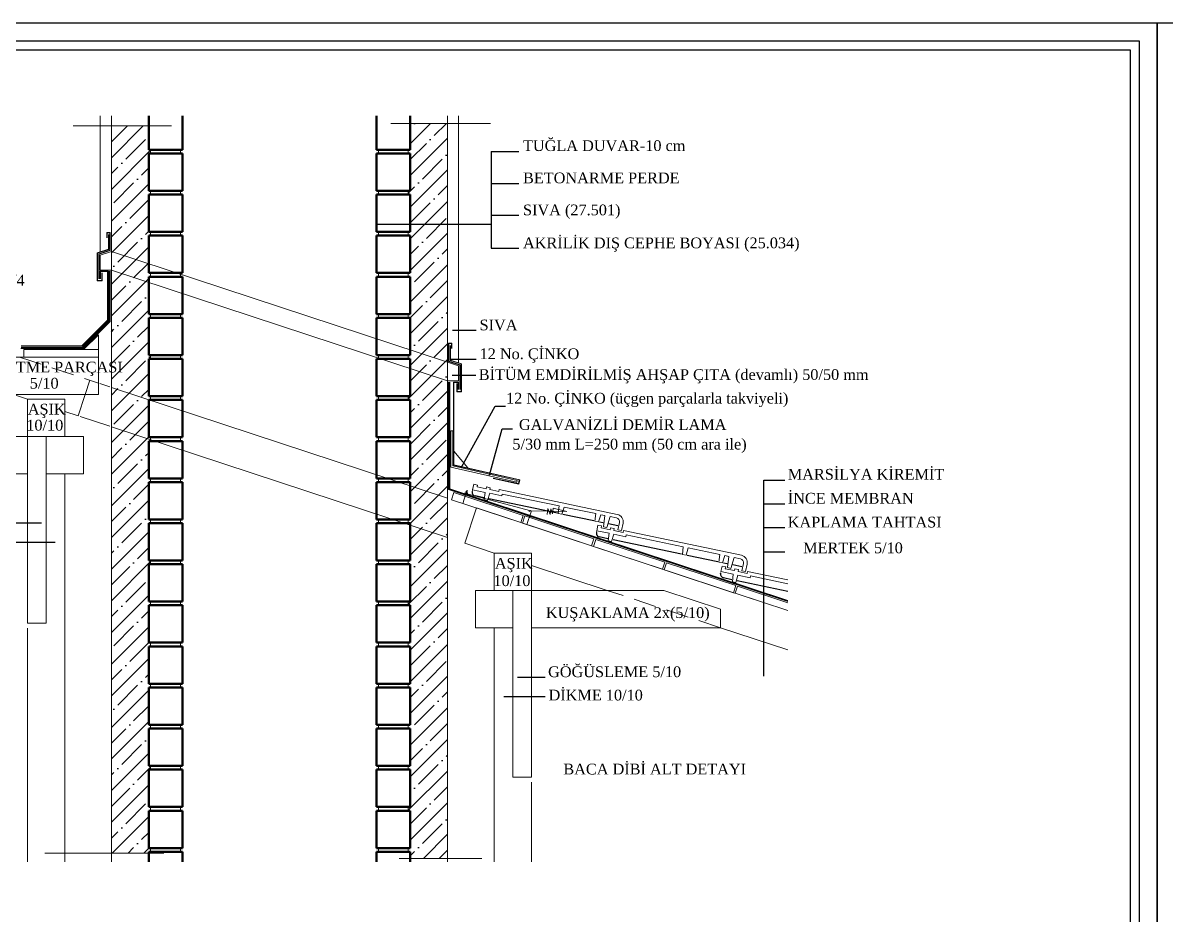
# Model space of a CAD drawing. Extents: x 386248 to 427517, y 4539405 to 4542296.
# Drawn here: x 416597 to 417235, y 4541797 to 4542296 of the extents above; entities that cross this region are included whole.
import ezdxf

# ---------------------------------------------------------------- set-up
doc = ezdxf.new("R2010")
doc.units = 0
doc.linetypes.add('HIDDEN', pattern=[9.525, 6.35, -3.175])
for name, color, linetype, lineweight in [('cati', 232, 'Continuous', 20), ('duvaar', 133, 'Continuous', 50), ('KUPESTE', 30, 'Continuous', 18), ('YAZI', 7, 'Continuous', 25), ('YAZILAR', 1, 'Continuous', 30)]:
    doc.layers.add(name, color=color, linetype=linetype, lineweight=lineweight)
doc.layers.add('Tarama', color=7, linetype='Continuous')
doc.styles.add('BASLIK', font='')
doc.styles.get('BASLIK').set_extended_font_data('Times New Roman Tur')

msp = doc.modelspace()

# ---------------------------------------------------------------- hatches: boundary and pattern name
at = {"layer": 'Tarama'}
h = msp.add_hatch(dxfattribs=at)
h.set_pattern_fill('ANSI35', color=256, scale=50, style=0)
h.set_pattern_definition([(45, (376386.671, 4527010.09), (-8.8388348, 8.8388348), []), (45, (376395.51, 4527010.09), (-8.8388348, 8.8388348), [15.625, -3.125, 0, -3.125])])
h.paths.add_polyline_path([(416667.051, 4542130.943), (416668.094, 4542130.943), (416668.094, 4542133.029), (416667.051, 4542133.029), (416667.051, 4542150.71), (416646.192, 4542157.593), (416646.192, 4542092.052), (416667.401, 4542085.053), (416668.094, 4542085.053), (416668.094, 4542087.139), (416667.051, 4542087.139), (416667.051, 4542107.998), (416668.094, 4542107.998), (416668.094, 4542110.084), (416667.051, 4542110.084)])
h.paths.add_polyline_path([(416667.051, 4542222.722), (416668.094, 4542222.722), (416668.094, 4542224.808), (416667.051, 4542224.808), (416667.051, 4542238.193), (416646.192, 4542238.193), (416646.192, 4542168.023), (416667.051, 4542161.139), (416667.051, 4542176.832), (416668.094, 4542176.832), (416668.094, 4542178.918), (416667.051, 4542178.918), (416667.051, 4542199.777), (416668.094, 4542199.777), (416668.094, 4542201.863), (416667.051, 4542201.863)])
h.paths.add_polyline_path([(416667.051, 4542062.109), (416668.094, 4542062.109), (416668.094, 4542062.859), (416646.192, 4542070.087), (416646.192, 4541831.939), (416667.051, 4541831.939), (416667.051, 4541832.661), (416668.094, 4541832.661), (416668.094, 4541834.747), (416667.051, 4541834.747), (416667.051, 4541855.606), (416668.094, 4541855.606), (416668.094, 4541857.692), (416667.051, 4541857.692), (416667.051, 4541878.55), (416668.094, 4541878.55), (416668.094, 4541880.636), (416667.051, 4541880.636), (416667.051, 4541901.495), (416668.094, 4541901.495), (416668.094, 4541903.581), (416667.051, 4541903.581), (416667.051, 4541924.44), (416668.094, 4541924.44), (416668.094, 4541926.526), (416667.051, 4541926.526), (416667.051, 4541947.385), (416668.094, 4541947.385), (416668.094, 4541949.471), (416667.051, 4541949.471), (416667.051, 4541970.329), (416668.094, 4541970.329), (416668.094, 4541970.33), (416668.094, 4541972.415), (416667.051, 4541972.415), (416667.051, 4541993.274), (416668.094, 4541993.274), (416668.094, 4541995.36), (416667.051, 4541995.36), (416667.051, 4542016.219), (416668.094, 4542016.219), (416668.094, 4542018.305), (416667.051, 4542018.305), (416667.051, 4542039.164), (416668.094, 4542039.164), (416668.094, 4542041.25), (416667.051, 4542041.25)])
h.paths.add_polyline_path([(416667.051, 4542085.169), (416646.192, 4542092.052), (416646.192, 4542070.087), (416668.094, 4542062.859), (416668.094, 4542064.194), (416667.051, 4542064.194)])
h.paths.add_polyline_path([(416833.922, 4542008.136), (416813.063, 4542015.02), (416813.063, 4541995.36), (416812.02, 4541995.36), (416812.02, 4541993.274), (416813.063, 4541993.274), (416813.063, 4541972.415), (416812.143, 4541972.415), (416812.02, 4541972.292), (416812.02, 4541970.329), (416813.063, 4541970.329), (416813.063, 4541949.471), (416812.02, 4541949.471), (416812.02, 4541947.385), (416813.063, 4541947.385), (416813.063, 4541926.526), (416812.02, 4541926.526), (416812.02, 4541924.44), (416813.063, 4541924.44), (416813.063, 4541903.581), (416812.02, 4541903.581), (416812.02, 4541901.495), (416813.063, 4541901.495), (416813.063, 4541880.636), (416812.02, 4541880.636), (416812.02, 4541878.55), (416813.063, 4541878.55), (416813.063, 4541857.692), (416812.02, 4541857.692), (416812.02, 4541855.606), (416813.063, 4541855.606), (416813.063, 4541834.747), (416812.02, 4541834.747), (416812.02, 4541832.661), (416813.063, 4541832.661), (416813.063, 4541828.952), (416833.922, 4541828.952)])
h.paths.add_polyline_path([(416833.922, 4542030.102), (416813.063, 4542036.985), (416813.063, 4542018.305), (416812.02, 4542018.305), (416812.02, 4542016.219), (416813.063, 4542016.219), (416813.063, 4542015.02), (416833.922, 4542008.136)])
h.paths.add_polyline_path([(416833.922, 4542095.642), (416813.063, 4542102.526), (416813.063, 4542087.139), (416812.02, 4542087.139), (416812.02, 4542085.053), (416813.063, 4542085.053), (416813.063, 4542064.194), (416812.02, 4542064.194), (416812.02, 4542062.109), (416813.063, 4542062.109), (416813.063, 4542041.25), (416812.02, 4542041.25), (416812.02, 4542039.164), (416813.063, 4542039.164), (416813.063, 4542036.985), (416833.922, 4542030.102)])
h.paths.add_polyline_path([(416813.063, 4542112.955), (416813.063, 4542110.084), (416812.02, 4542110.084), (416812.02, 4542107.998), (416813.063, 4542107.998), (416813.063, 4542102.526), (416833.922, 4542095.642), (416833.922, 4542106.072)])
h.paths.add_polyline_path([(416833.922, 4542183.176), (416813.063, 4542183.176), (416813.063, 4542178.918), (416812.154, 4542178.918), (416812.02, 4542178.785), (416812.02, 4542176.832), (416813.063, 4542176.832), (416813.063, 4542155.974), (416812.02, 4542155.974), (416812.02, 4542153.888), (416813.063, 4542153.888), (416813.063, 4542133.029), (416812.02, 4542133.029), (416812.02, 4542130.943), (416813.063, 4542130.943), (416813.063, 4542112.955), (416833.922, 4542106.072)])
h.paths.add_polyline_path([(416833.922, 4542239.55), (416813.063, 4542239.55), (416813.063, 4542224.808), (416812.02, 4542224.808), (416812.02, 4542222.722), (416813.063, 4542222.722), (416813.063, 4542201.863), (416812.02, 4542201.863), (416812.02, 4542199.777), (416813.063, 4542199.777), (416813.063, 4542183.176), (416833.922, 4542183.176)])
h.paths.add_polyline_path([(416667.051, 4542161.139), (416646.192, 4542168.023), (416646.192, 4542157.593), (416667.051, 4542150.71), (416667.051, 4542153.888), (416668.094, 4542153.888), (416668.094, 4542155.974), (416667.051, 4542155.974)])

# ---------------------------------------------------------------- linework, layer by layer
at = {"layer": 'cati'}
for p, q in [((416639.934, 4542167.774), (416639.934, 4542243.711)), ((416840.18, 4542105.823), (416840.18, 4542243.711)), ((416668.094, 4542222.722), (416668.094, 4542224.808)), ((416684.781, 4542222.722), (416684.781, 4542224.808)), ((416795.333, 4542222.722), (416795.333, 4542224.808)), ((416812.02, 4542222.722), (416812.02, 4542224.808)), ((416668.094, 4542199.777), (416668.094, 4542201.863)), ((416684.781, 4542199.777), (416684.781, 4542201.863)), ((416795.333, 4542199.777), (416795.333, 4542201.863)), ((416812.02, 4542199.777), (416812.02, 4542201.863)), ((416643.689, 4542175.655), (416643.689, 4542178.661)), ((416645.566, 4542178.661), (416643.689, 4542178.661)), ((416643.898, 4542175.655), (416643.898, 4542178.452)), ((416645.358, 4542178.452), (416643.898, 4542178.452)), ((416644.523, 4542169.241), (416644.523, 4542177.409)), ((416644.732, 4542169.089), (416644.732, 4542177.409)), ((416645.358, 4542168.632), (416645.358, 4542178.452)), ((416645.566, 4542168.48), (416645.566, 4542178.661)), ((416668.094, 4542176.832), (416668.094, 4542178.918)), ((416684.781, 4542176.832), (416684.781, 4542178.918)), ((416795.333, 4542176.832), (416795.333, 4542178.918)), ((416812.02, 4542176.832), (416812.02, 4542178.918)), ((416644.523, 4542169.241), (416638.266, 4542167.24)), ((416644.732, 4542169.089), (416638.474, 4542167.088)), ((416645.358, 4542168.632), (416639.1, 4542166.631)), ((416645.566, 4542168.48), (416639.309, 4542166.479)), ((416638.266, 4542167.24), (416638.266, 4542151.544)), ((416638.474, 4542167.088), (416638.474, 4542151.753)), ((416639.1, 4542166.631), (416639.1, 4542152.796)), ((416639.309, 4542166.479), (416639.309, 4542152.796)), ((416644.315, 4542156.967), (416639.934, 4542156.967)), ((416639.934, 4542156.967), (416639.934, 4542152.796)), ((416644.106, 4542156.759), (416640.143, 4542156.759)), ((416640.143, 4542156.759), (416640.143, 4542152.796)), ((416640.769, 4542156.133), (416640.769, 4542151.753)), ((416640.977, 4542156.133), (416640.977, 4542151.544)), ((416644.106, 4542129.573), (416644.106, 4542156.759)), ((416644.315, 4542129.486), (416644.315, 4542156.967)), ((416668.094, 4542153.888), (416668.094, 4542155.974)), ((416684.781, 4542153.888), (416684.781, 4542155.974)), ((416795.333, 4542153.888), (416795.333, 4542155.974)), ((416812.02, 4542153.888), (416812.02, 4542155.974)), ((416640.977, 4542151.544), (416638.266, 4542151.544)), ((416640.769, 4542151.753), (416638.474, 4542151.753)), ((416644.106, 4542129.573), (416629.767, 4542115.234)), ((416644.315, 4542129.486), (416629.854, 4542115.026)), ((416668.094, 4542130.943), (416668.094, 4542133.029)), ((416684.781, 4542130.943), (416684.781, 4542133.029)), ((416795.333, 4542130.943), (416795.333, 4542133.029)), ((416812.02, 4542130.943), (416812.02, 4542133.029)), ((416834.548, 4542116.71), (416836.425, 4542116.71)), ((416834.548, 4542106.529), (416834.548, 4542116.71)), ((416834.756, 4542116.501), (416836.217, 4542116.501)), ((416834.756, 4542106.681), (416834.756, 4542116.501)), ((416836.217, 4542113.704), (416836.217, 4542116.501)), ((416836.425, 4542113.704), (416836.425, 4542116.71)), ((416629.767, 4542115.234), (416595.779, 4542115.234)), ((416629.854, 4542115.026), (416595.779, 4542115.026)), ((416668.094, 4542107.998), (416668.094, 4542110.084)), ((416684.781, 4542107.998), (416684.781, 4542110.084)), ((416795.333, 4542107.998), (416795.333, 4542110.084)), ((416812.02, 4542107.998), (416812.02, 4542110.084)), ((416835.382, 4542107.138), (416835.382, 4542115.458)), ((416835.591, 4542107.29), (416835.591, 4542115.458)), ((416834.548, 4542106.529), (416840.805, 4542104.528)), ((416834.756, 4542106.681), (416841.014, 4542104.68)), ((416835.382, 4542107.138), (416841.64, 4542105.137)), ((416835.591, 4542107.29), (416841.848, 4542105.289)), ((416840.805, 4542104.528), (416840.805, 4542090.845)), ((416841.014, 4542104.68), (416841.014, 4542090.845)), ((416841.64, 4542105.137), (416841.64, 4542089.802)), ((416841.848, 4542105.289), (416841.848, 4542089.593)), ((416837.364, 4542095.017), (416840.18, 4542095.017)), ((416837.364, 4542048.699), (416837.364, 4542095.017)), ((416837.572, 4542094.808), (416839.971, 4542094.808)), ((416837.572, 4542048.868), (416837.572, 4542094.808)), ((416839.137, 4542094.182), (416839.137, 4542089.593)), ((416839.345, 4542094.182), (416839.345, 4542089.802)), ((416839.971, 4542094.808), (416839.971, 4542090.845)), ((416840.18, 4542095.017), (416840.18, 4542090.845)), ((416668.094, 4542085.053), (416668.094, 4542087.139)), ((416684.781, 4542085.053), (416684.781, 4542087.139)), ((416795.333, 4542085.053), (416795.333, 4542087.139)), ((416812.02, 4542085.053), (416812.02, 4542087.139)), ((416839.137, 4542089.593), (416841.848, 4542089.593)), ((416839.345, 4542089.802), (416841.64, 4542089.802)), ((416835.799, 4542067.738), (416835.799, 4542047.429)), ((416836.842, 4542067.738), (416835.799, 4542067.738)), ((416836.842, 4542067.738), (416836.842, 4542048.276)), ((416668.094, 4542062.109), (416668.094, 4542064.194)), ((416684.781, 4542062.109), (416684.781, 4542064.194)), ((416795.333, 4542062.109), (416795.333, 4542064.194)), ((416812.02, 4542062.109), (416812.02, 4542064.194)), ((416837.572, 4542056.427), (416845.325, 4542047.103)), ((416872.68, 4542039.035), (416835.799, 4542047.429)), ((416872.894, 4542040.055), (416836.842, 4542048.276)), ((416874.022, 4542040.352), (416837.364, 4542048.699)), ((416874.269, 4542040.513), (416837.572, 4542048.868)), ((416668.094, 4542039.164), (416668.094, 4542041.25)), ((416684.781, 4542039.164), (416684.781, 4542041.25)), ((416795.333, 4542039.164), (416795.333, 4542041.25)), ((416812.02, 4542039.164), (416812.02, 4542041.25)), ((416859.376, 4542041.079), (416873.755, 4542038.063)), ((416859.418, 4542041.283), (416873.594, 4542038.31)), ((416872.68, 4542039.035), (416872.894, 4542040.055)), ((416873.594, 4542038.31), (416874.022, 4542040.352)), ((416873.755, 4542038.063), (416874.269, 4542040.513)), ((416842.477, 4542027.278), (416844.831, 4542034.409)), ((416844.016, 4542033.79), (416845.324, 4542033.07)), ((416845.128, 4542033.79), (416844.016, 4542033.79)), ((416844.479, 4542034.525), (416845.344, 4542034.24)), ((416847.794, 4542033.872), (416847.927, 4542034.503)), ((416848.008, 4542034.893), (416848.651, 4542037.955)), ((416854.94, 4542033.439), (416848.008, 4542034.893)), ((416850.692, 4542037.527), (416848.651, 4542037.955)), ((416850.478, 4542036.506), (416850.692, 4542037.527)), ((416855.551, 4542035.442), (416850.478, 4542036.506)), ((416854.45, 4542029.279), (416854.94, 4542033.439)), ((416855.765, 4542036.463), (416855.551, 4542035.442)), ((416857.807, 4542036.035), (416855.765, 4542036.463)), ((416857.807, 4542036.035), (416857.593, 4542035.014)), ((416862.666, 4542033.95), (416857.593, 4542035.014)), ((416862.666, 4542033.95), (416862.88, 4542034.971)), ((416928.783, 4542021.15), (416862.88, 4542034.971)), ((416845.324, 4542033.07), (416843.428, 4542033.005)), ((416843.428, 4542033.005), (416880.42, 4542023.194)), ((416856.308, 4542028.89), (416854.45, 4542029.279)), ((416857.531, 4542032.896), (416856.308, 4542028.89)), ((416864.28, 4542031.481), (416857.531, 4542032.896)), ((416864.28, 4542031.481), (416864.494, 4542032.501)), ((416896.346, 4542025.821), (416864.494, 4542032.501)), ((416878.344, 4542015.442), (416880.697, 4542022.573)), ((416879.447, 4542022.986), (416880.016, 4542022.798)), ((416880.42, 4542023.194), (416900.573, 4542022.776)), ((416890.059, 4542024.442), (416889.546, 4542021.109)), ((416891.213, 4542021.109), (416890.059, 4542024.442)), ((416891.598, 4542024.314), (416891.213, 4542021.109)), ((416892.623, 4542021.366), (416891.598, 4542024.314)), ((416893.008, 4542024.571), (416892.623, 4542021.366)), ((416900.573, 4542022.776), (416893.008, 4542024.571)), ((416895.856, 4542021.662), (416896.346, 4542025.821)), ((416897.897, 4542021.233), (416895.856, 4542021.662)), ((416899.12, 4542025.24), (416897.897, 4542021.233)), ((416916.761, 4542021.54), (416899.12, 4542025.24)), ((416916.271, 4542017.38), (416916.761, 4542021.54)), ((416919.535, 4542020.958), (416918.312, 4542016.952)), ((416921.773, 4542020.489), (416919.535, 4542020.958)), ((416668.094, 4542016.219), (416668.094, 4542018.305)), ((416684.781, 4542016.219), (416684.781, 4542018.305)), ((416795.333, 4542016.219), (416795.333, 4542018.305)), ((416812.02, 4542016.219), (416812.02, 4542018.305)), ((416918.312, 4542016.952), (416916.271, 4542017.38)), ((416917.337, 4542012.014), (416917.979, 4542015.077)), ((416920.021, 4542014.648), (416917.979, 4542015.077)), ((416919.807, 4542013.628), (416920.021, 4542014.648)), ((416921.038, 4542014.249), (416921.773, 4542020.489)), ((416922.896, 4542013.86), (416921.038, 4542014.249)), ((416924.73, 4542019.869), (416922.896, 4542013.86)), ((416928.355, 4542019.109), (416924.73, 4542019.869)), ((416929.112, 4542012.556), (416929.969, 4542016.639)), ((416931.154, 4542012.128), (416932.01, 4542016.211)), ((416917.123, 4542010.994), (416917.255, 4542011.625)), ((416924.269, 4542010.561), (416917.337, 4542012.014)), ((416924.88, 4542012.564), (416919.807, 4542013.628)), ((416923.779, 4542006.401), (416924.269, 4542010.561)), ((416925.094, 4542013.585), (416924.88, 4542012.564)), ((416927.136, 4542013.156), (416925.094, 4542013.585)), ((416926.86, 4542010.017), (416925.637, 4542006.011)), ((416933.608, 4542008.602), (416926.86, 4542010.017)), ((416927.136, 4542013.156), (416926.922, 4542012.136)), ((416931.995, 4542011.072), (416926.922, 4542012.136)), ((416931.154, 4542012.128), (416929.112, 4542012.556)), ((416931.995, 4542011.072), (416932.209, 4542012.092)), ((416998.112, 4541998.272), (416932.209, 4542012.092)), ((416933.608, 4542008.602), (416933.822, 4542009.623)), ((416965.675, 4542002.943), (416933.822, 4542009.623)), ((416925.637, 4542006.011), (416923.779, 4542006.401)), ((416965.185, 4541998.783), (416965.675, 4542002.943)), ((416968.449, 4542002.361), (416967.226, 4541998.355)), ((416986.089, 4541998.662), (416968.449, 4542002.361)), ((416668.094, 4541993.274), (416668.094, 4541995.36)), ((416684.781, 4541993.274), (416684.781, 4541995.36)), ((416795.333, 4541993.274), (416795.333, 4541995.36)), ((416812.02, 4541993.274), (416812.02, 4541995.36)), ((416967.226, 4541998.355), (416965.185, 4541998.783)), ((416985.599, 4541994.502), (416986.089, 4541998.662)), ((416988.863, 4541998.08), (416987.641, 4541994.074)), ((416991.102, 4541997.611), (416988.863, 4541998.08)), ((416990.367, 4541991.371), (416991.102, 4541997.611)), ((416994.059, 4541996.99), (416992.225, 4541990.981)), ((416997.684, 4541996.23), (416994.059, 4541996.99)), ((416987.641, 4541994.074), (416985.599, 4541994.502)), ((416986.666, 4541989.136), (416987.308, 4541992.198)), ((416993.597, 4541987.682), (416986.666, 4541989.136)), ((416989.349, 4541991.77), (416987.308, 4541992.198)), ((416989.135, 4541990.749), (416989.349, 4541991.77)), ((416994.209, 4541989.685), (416989.135, 4541990.749)), ((416992.225, 4541990.981), (416990.367, 4541991.371)), ((416994.423, 4541990.706), (416994.209, 4541989.685)), ((416996.464, 4541990.278), (416994.423, 4541990.706)), ((416996.464, 4541990.278), (416996.25, 4541989.257)), ((417001.324, 4541988.193), (416996.25, 4541989.257)), ((416998.441, 4541989.678), (416999.297, 4541993.761)), ((417000.482, 4541989.249), (416998.441, 4541989.678)), ((417000.482, 4541989.249), (417001.339, 4541993.332)), ((417001.324, 4541988.193), (417001.538, 4541989.214)), ((417023.994, 4541984.505), (417001.538, 4541989.214)), ((416993.107, 4541983.522), (416993.597, 4541987.682)), ((416994.966, 4541983.133), (416993.107, 4541983.522)), ((416996.188, 4541987.139), (416994.966, 4541983.133)), ((417002.937, 4541985.724), (416996.188, 4541987.139)), ((417002.937, 4541985.724), (417003.151, 4541986.744)), ((417023.994, 4541982.373), (417003.151, 4541986.744)), ((416668.094, 4541970.329), (416668.094, 4541972.415)), ((416684.781, 4541970.329), (416684.781, 4541972.415)), ((416795.333, 4541970.329), (416795.333, 4541972.415)), ((416812.02, 4541970.329), (416812.02, 4541972.415)), ((416668.094, 4541947.385), (416668.094, 4541949.471)), ((416684.781, 4541947.385), (416684.781, 4541949.471)), ((416795.333, 4541947.385), (416795.333, 4541949.471)), ((416812.02, 4541947.385), (416812.02, 4541949.471)), ((416668.094, 4541924.44), (416668.094, 4541926.526)), ((416684.781, 4541924.44), (416684.781, 4541926.526)), ((416795.333, 4541924.44), (416795.333, 4541926.526)), ((416812.02, 4541924.44), (416812.02, 4541926.526)), ((416668.094, 4541901.495), (416668.094, 4541903.581)), ((416684.781, 4541901.495), (416684.781, 4541903.581)), ((416795.333, 4541901.495), (416795.333, 4541903.581)), ((416812.02, 4541901.495), (416812.02, 4541903.581)), ((416668.094, 4541878.55), (416668.094, 4541880.636)), ((416684.781, 4541878.55), (416684.781, 4541880.636)), ((416795.333, 4541878.55), (416795.333, 4541880.636)), ((416812.02, 4541878.55), (416812.02, 4541880.636)), ((416668.094, 4541855.606), (416668.094, 4541857.692)), ((416684.781, 4541855.606), (416684.781, 4541857.692)), ((416795.333, 4541855.606), (416795.333, 4541857.692)), ((416812.02, 4541855.606), (416812.02, 4541857.692)), ((416668.094, 4541832.661), (416668.094, 4541834.747)), ((416684.781, 4541832.661), (416684.781, 4541834.747)), ((416795.333, 4541832.661), (416795.333, 4541834.747)), ((416812.02, 4541832.661), (416812.02, 4541834.747))]:
    msp.add_line(p, q, dxfattribs=at)
for centre, radius, start, end in [((416880.213, 4542022.729), 0.509, 342.130303, 161.343899), ((416927.927, 4542017.067), 4.172, 348.155878, 78.155817), ((416927.927, 4542017.067), 2.086, 348.155878, 78.155817), ((416997.256, 4541994.189), 2.086, 348.155878, 78.155817), ((416997.256, 4541994.189), 4.172, 348.155878, 78.155817)]:
    msp.add_arc(centre, radius, start, end, dxfattribs=at)
at = {"layer": 'duvaar'}
for p, q in [((416667.051, 4542224.808), (416667.051, 4542243.711)), ((416685.824, 4542243.711), (416685.824, 4542224.808)), ((416794.29, 4542224.808), (416794.29, 4542243.711)), ((416813.063, 4542243.711), (416813.063, 4542224.808)), ((416685.824, 4542224.808), (416667.051, 4542224.808)), ((416667.051, 4542222.722), (416685.824, 4542222.722)), ((416667.051, 4542201.863), (416667.051, 4542222.722)), ((416685.824, 4542222.722), (416685.824, 4542201.863)), ((416813.063, 4542224.808), (416794.29, 4542224.808)), ((416794.29, 4542201.863), (416794.29, 4542222.722)), ((416794.29, 4542222.722), (416813.063, 4542222.722)), ((416813.063, 4542222.722), (416813.063, 4542201.863)), ((416685.824, 4542201.863), (416667.051, 4542201.863)), ((416667.051, 4542199.777), (416685.824, 4542199.777)), ((416667.051, 4542178.918), (416667.051, 4542199.777)), ((416685.824, 4542199.777), (416685.824, 4542178.918)), ((416813.063, 4542201.863), (416794.29, 4542201.863)), ((416794.29, 4542199.777), (416813.063, 4542199.777)), ((416794.29, 4542178.918), (416794.29, 4542199.777)), ((416813.063, 4542199.777), (416813.063, 4542178.918)), ((416685.824, 4542178.918), (416667.051, 4542178.918)), ((416667.051, 4542176.832), (416685.824, 4542176.832)), ((416667.051, 4542155.974), (416667.051, 4542176.832)), ((416685.824, 4542176.832), (416685.824, 4542155.974)), ((416813.063, 4542178.918), (416794.29, 4542178.918)), ((416794.29, 4542155.974), (416794.29, 4542176.832)), ((416794.29, 4542176.832), (416813.063, 4542176.832)), ((416813.063, 4542176.832), (416813.063, 4542155.974)), ((416685.824, 4542155.974), (416667.051, 4542155.974)), ((416813.063, 4542155.974), (416794.29, 4542155.974)), ((416667.051, 4542153.888), (416685.824, 4542153.888)), ((416667.051, 4542133.029), (416667.051, 4542153.888)), ((416685.824, 4542153.888), (416685.824, 4542133.029)), ((416794.29, 4542153.888), (416813.063, 4542153.888)), ((416794.29, 4542133.029), (416794.29, 4542153.888)), ((416813.063, 4542153.888), (416813.063, 4542133.029)), ((416685.824, 4542133.029), (416667.051, 4542133.029)), ((416667.051, 4542130.943), (416685.824, 4542130.943)), ((416667.051, 4542110.084), (416667.051, 4542130.943)), ((416685.824, 4542130.943), (416685.824, 4542110.084)), ((416813.063, 4542133.029), (416794.29, 4542133.029)), ((416794.29, 4542130.943), (416813.063, 4542130.943)), ((416794.29, 4542110.084), (416794.29, 4542130.943)), ((416813.063, 4542130.943), (416813.063, 4542110.084)), ((416685.824, 4542110.084), (416667.051, 4542110.084)), ((416813.063, 4542110.084), (416794.29, 4542110.084)), ((416667.051, 4542107.998), (416685.824, 4542107.998)), ((416667.051, 4542087.139), (416667.051, 4542107.998)), ((416685.824, 4542107.998), (416685.824, 4542087.139)), ((416794.29, 4542107.998), (416813.063, 4542107.998)), ((416794.29, 4542087.139), (416794.29, 4542107.998)), ((416813.063, 4542107.998), (416813.063, 4542087.139)), ((416685.824, 4542087.139), (416667.051, 4542087.139)), ((416667.051, 4542085.053), (416685.824, 4542085.053)), ((416667.051, 4542064.194), (416667.051, 4542085.053)), ((416685.824, 4542085.053), (416685.824, 4542064.194)), ((416813.063, 4542087.139), (416794.29, 4542087.139)), ((416794.29, 4542085.053), (416813.063, 4542085.053)), ((416794.29, 4542064.194), (416794.29, 4542085.053)), ((416813.063, 4542085.053), (416813.063, 4542064.194)), ((416685.824, 4542064.194), (416667.051, 4542064.194)), ((416667.051, 4542062.109), (416685.824, 4542062.109)), ((416667.051, 4542041.25), (416667.051, 4542062.109)), ((416685.824, 4542062.109), (416685.824, 4542041.25)), ((416813.063, 4542064.194), (416794.29, 4542064.194)), ((416794.29, 4542041.25), (416794.29, 4542062.109)), ((416794.29, 4542062.109), (416813.063, 4542062.109)), ((416813.063, 4542062.109), (416813.063, 4542041.25)), ((416685.824, 4542041.25), (416667.051, 4542041.25)), ((416813.063, 4542041.25), (416794.29, 4542041.25)), ((416667.051, 4542039.164), (416685.824, 4542039.164)), ((416667.051, 4542018.305), (416667.051, 4542039.164)), ((416685.824, 4542039.164), (416685.824, 4542018.305)), ((416794.29, 4542039.164), (416813.063, 4542039.164)), ((416794.29, 4542018.305), (416794.29, 4542039.164)), ((416813.063, 4542039.164), (416813.063, 4542018.305)), ((416685.824, 4542018.305), (416667.051, 4542018.305)), ((416667.051, 4542016.219), (416685.824, 4542016.219)), ((416667.051, 4541995.36), (416667.051, 4542016.219)), ((416685.824, 4542016.219), (416685.824, 4541995.36)), ((416813.063, 4542018.305), (416794.29, 4542018.305)), ((416794.29, 4541995.36), (416794.29, 4542016.219)), ((416794.29, 4542016.219), (416813.063, 4542016.219)), ((416813.063, 4542016.219), (416813.063, 4541995.36)), ((416685.824, 4541995.36), (416667.051, 4541995.36)), ((416813.063, 4541995.36), (416794.29, 4541995.36)), ((416667.051, 4541993.274), (416685.824, 4541993.274)), ((416667.051, 4541972.415), (416667.051, 4541993.274)), ((416685.824, 4541993.274), (416685.824, 4541972.415)), ((416794.29, 4541993.274), (416813.063, 4541993.274)), ((416794.29, 4541972.415), (416794.29, 4541993.274)), ((416813.063, 4541993.274), (416813.063, 4541972.415)), ((416685.824, 4541972.415), (416667.051, 4541972.415)), ((416667.051, 4541970.329), (416685.824, 4541970.329)), ((416667.051, 4541949.471), (416667.051, 4541970.329)), ((416685.824, 4541970.329), (416685.824, 4541949.471)), ((416813.063, 4541972.415), (416794.29, 4541972.415)), ((416794.29, 4541970.329), (416813.063, 4541970.329)), ((416794.29, 4541949.471), (416794.29, 4541970.329)), ((416813.063, 4541970.329), (416813.063, 4541949.471)), ((416685.824, 4541949.471), (416667.051, 4541949.471)), ((416667.051, 4541947.385), (416685.824, 4541947.385)), ((416667.051, 4541926.526), (416667.051, 4541947.385)), ((416685.824, 4541947.385), (416685.824, 4541926.526)), ((416813.063, 4541949.471), (416794.29, 4541949.471)), ((416794.29, 4541947.385), (416813.063, 4541947.385)), ((416794.29, 4541926.526), (416794.29, 4541947.385)), ((416813.063, 4541947.385), (416813.063, 4541926.526)), ((416685.824, 4541926.526), (416667.051, 4541926.526)), ((416813.063, 4541926.526), (416794.29, 4541926.526)), ((416667.051, 4541924.44), (416685.824, 4541924.44)), ((416667.051, 4541903.581), (416667.051, 4541924.44)), ((416685.824, 4541924.44), (416685.824, 4541903.581)), ((416794.29, 4541903.581), (416794.29, 4541924.44)), ((416794.29, 4541924.44), (416813.063, 4541924.44)), ((416813.063, 4541924.44), (416813.063, 4541903.581)), ((416685.824, 4541903.581), (416667.051, 4541903.581)), ((416667.051, 4541901.495), (416685.824, 4541901.495)), ((416667.051, 4541880.636), (416667.051, 4541901.495)), ((416685.824, 4541901.495), (416685.824, 4541880.636)), ((416813.063, 4541903.581), (416794.29, 4541903.581)), ((416794.29, 4541901.495), (416813.063, 4541901.495)), ((416794.29, 4541880.636), (416794.29, 4541901.495)), ((416813.063, 4541901.495), (416813.063, 4541880.636)), ((416685.824, 4541880.636), (416667.051, 4541880.636)), ((416813.063, 4541880.636), (416794.29, 4541880.636)), ((416667.051, 4541878.55), (416685.824, 4541878.55)), ((416667.051, 4541857.692), (416667.051, 4541878.55)), ((416685.824, 4541878.55), (416685.824, 4541857.692)), ((416794.29, 4541878.55), (416813.063, 4541878.55)), ((416794.29, 4541857.692), (416794.29, 4541878.55)), ((416813.063, 4541878.55), (416813.063, 4541857.692)), ((416685.824, 4541857.692), (416667.051, 4541857.692)), ((416667.051, 4541855.606), (416685.824, 4541855.606)), ((416667.051, 4541834.747), (416667.051, 4541855.606)), ((416685.824, 4541855.606), (416685.824, 4541834.747)), ((416813.063, 4541857.692), (416794.29, 4541857.692)), ((416794.29, 4541855.606), (416813.063, 4541855.606)), ((416794.29, 4541834.747), (416794.29, 4541855.606)), ((416813.063, 4541855.606), (416813.063, 4541834.747)), ((416685.824, 4541834.747), (416667.051, 4541834.747)), ((416685.824, 4541832.661), (416667.051, 4541832.661)), ((416667.051, 4541832.661), (416667.051, 4541827.116)), ((416685.824, 4541827.116), (416685.824, 4541832.661)), ((416813.063, 4541834.747), (416794.29, 4541834.747)), ((416813.063, 4541832.661), (416794.29, 4541832.661)), ((416794.29, 4541832.661), (416794.29, 4541827.116)), ((416813.063, 4541827.116), (416813.063, 4541832.661))]:
    msp.add_line(p, q, dxfattribs=at)
at = {"layer": 'KUPESTE', "color": 31}
for p, q in [((416624.868, 4542238.193), (416679.816, 4542238.193)), ((416646.192, 4541827.116), (416646.192, 4542243.711)), ((416802.33, 4542239.55), (416858.05, 4542239.55)), ((416833.922, 4541827.116), (416833.922, 4542243.711)), ((416646.192, 4542168.023), (416639.934, 4542166.022)), ((416646.192, 4542168.023), (416646.192, 4542157.593)), ((416639.934, 4542157.593), (416639.934, 4542166.022)), ((416646.192, 4542157.593), (416639.934, 4542157.593)), ((416644.941, 4542129.227), (416644.941, 4542156.967)), ((416645.566, 4542128.968), (416645.566, 4542156.967)), ((416644.941, 4542129.227), (416630.113, 4542114.4)), ((416645.566, 4542128.968), (416630.372, 4542113.774)), ((416630.631, 4542113.148), (416638.975, 4542121.492)), ((416638.975, 4542121.492), (416638.975, 4542113.148)), ((416630.372, 4542113.774), (416595.678, 4542113.774)), ((416630.113, 4542114.4), (416595.779, 4542114.4)), ((416597.257, 4542113.148), (416597.257, 4542108.976)), ((416638.975, 4542113.148), (416597.257, 4542113.148)), ((416638.975, 4542113.148), (416630.631, 4542113.148)), ((416638.975, 4542108.976), (416638.975, 4542113.148)), ((416638.975, 4542108.976), (416586.828, 4542108.976)), ((416597.257, 4542108.976), (416638.975, 4542108.976)), ((416638.975, 4542088.118), (416638.975, 4542108.976)), ((416833.922, 4542106.072), (416833.922, 4542095.642)), ((416833.922, 4542106.072), (416840.18, 4542104.071)), ((416840.18, 4542095.642), (416840.18, 4542104.071)), ((416645.36, 4542092.327), (416639.766, 4542094.173)), ((416833.922, 4542095.642), (416840.18, 4542095.642)), ((416834.548, 4542095.017), (416834.548, 4542034.947)), ((416834.861, 4542095.017), (416834.861, 4542035.173)), ((416835.174, 4542095.017), (416835.174, 4542035.399)), ((416586.828, 4542088.118), (416638.975, 4542088.118)), ((416599.26, 4542085.575), (416591.554, 4542088.118)), ((416599.26, 4542085.575), (416599.26, 4542064.716)), ((416620.119, 4542085.575), (416599.26, 4542085.575)), ((416620.119, 4542064.716), (416620.119, 4542085.575)), ((416631.518, 4542088.118), (416627.593, 4542076.225)), ((416627.593, 4542076.225), (416620.119, 4542078.691)), ((416645.34, 4542070.368), (416628.677, 4542075.867)), ((416630.548, 4542064.716), (416420.104, 4542064.716)), ((416599.26, 4542064.716), (416599.26, 4541960.422)), ((416599.26, 4542064.716), (416620.119, 4542064.716)), ((416609.689, 4542064.716), (416609.689, 4541960.422)), ((416630.548, 4542064.716), (416630.548, 4542043.857)), ((416599.26, 4542043.857), (416420.104, 4542043.857)), ((416630.548, 4542043.857), (416609.689, 4542043.857)), ((416620.119, 4542043.857), (416620.119, 4541827.116)), ((417023.994, 4541972.43), (416834.548, 4542034.947)), ((417023.994, 4541972.759), (416834.861, 4542035.173)), ((417023.994, 4541973.089), (416835.174, 4542035.399)), ((416837.533, 4542033.303), (416836.226, 4542029.341)), ((416836.226, 4542029.341), (416874.852, 4542016.595)), ((416876.159, 4542020.556), (416837.533, 4542033.303)), ((416850.092, 4542024.766), (416843.555, 4542004.957)), ((417004.772, 4541973.721), (416850.092, 4542024.766)), ((416874.852, 4542016.595), (416876.159, 4542020.556)), ((416877.15, 4542020.229), (416875.842, 4542016.268)), ((416875.842, 4542016.268), (416914.468, 4542003.521)), ((416915.776, 4542007.483), (416877.15, 4542020.229)), ((416859.996, 4541999.532), (416843.555, 4542004.957)), ((416914.468, 4542003.521), (416915.776, 4542007.483)), ((416916.766, 4542007.156), (416915.459, 4542003.194)), ((416915.459, 4542003.194), (416954.085, 4541990.448)), ((416955.392, 4541994.41), (416916.766, 4542007.156)), ((416859.996, 4541999.532), (416880.855, 4541999.532)), ((416859.996, 4541978.673), (416859.996, 4541999.532)), ((416880.855, 4541999.532), (416880.855, 4541978.673)), ((416923.204, 4541978.673), (416880.855, 4541992.648)), ((416954.085, 4541990.448), (416955.392, 4541994.41)), ((416956.382, 4541994.083), (416955.075, 4541990.121)), ((416955.075, 4541990.121), (416993.701, 4541977.374)), ((416995.008, 4541981.336), (416956.382, 4541994.083)), ((416849.566, 4541978.673), (416954.809, 4541978.673)), ((416849.566, 4541978.673), (416849.566, 4541957.814)), ((416880.855, 4541978.673), (416859.996, 4541978.673)), ((416870.425, 4541978.673), (416870.425, 4541874.379)), ((416880.855, 4541978.673), (416880.855, 4541874.379)), ((416986.413, 4541968.244), (416954.809, 4541978.673)), ((416993.701, 4541977.374), (416995.008, 4541981.336)), ((416995.999, 4541981.009), (416994.691, 4541977.048)), ((416994.691, 4541977.048), (417023.994, 4541967.378)), ((417023.994, 4541971.771), (416995.999, 4541981.009)), ((416986.413, 4541957.814), (416986.413, 4541968.244)), ((416609.689, 4541960.422), (416599.26, 4541960.422)), ((416599.26, 4541957.607), (416599.26, 4541827.116)), ((416849.566, 4541957.814), (416870.425, 4541957.814)), ((416859.996, 4541957.814), (416859.996, 4541827.116)), ((416880.855, 4541957.814), (416986.413, 4541957.814)), ((417023.994, 4541945.412), (416986.413, 4541957.814)), ((416870.425, 4541874.379), (416880.855, 4541874.379)), ((416880.855, 4541871.564), (416880.855, 4541827.116)), ((416608.932, 4541831.939), (416675.513, 4541831.939)), ((416806.933, 4541828.952), (416853.185, 4541828.952))]:
    msp.add_line(p, q, dxfattribs=at)
at = {"layer": 'KUPESTE', "color": 31, "ltscale": 0.2}
for p, q in [((416833.922, 4542106.072), (416646.192, 4542168.023)), ((416833.922, 4542095.642), (416646.192, 4542157.593)), ((416833.922, 4542030.102), (416646.192, 4542092.052)), ((416833.922, 4542008.136), (416646.192, 4542070.087))]:
    msp.add_line(p, q, dxfattribs=at)
at = {"layer": 'KUPESTE', "color": 31, "linetype": 'HIDDEN'}
for p, q in [((416645.253, 4542129.098), (416645.253, 4542156.967)), ((416645.253, 4542129.098), (416630.243, 4542114.087)), ((416630.243, 4542114.087), (416595.728, 4542114.087))]:
    msp.add_line(p, q, dxfattribs=at)
at = {"layer": 'KUPESTE', "color": 31, "linetype": 'HIDDEN', "ltscale": 2}
for p, q in [((416594.907, 4542108.976), (416638.975, 4542094.434)), ((416634.13, 4542096.033), (416631.518, 4542088.118)), ((416986.413, 4541957.814), (416923.204, 4541978.673))]:
    msp.add_line(p, q, dxfattribs=at)
at = {"layer": 'Tarama', "ltscale": 0.3}
for p, q in [((416812.02, 4542178.785), (416812.082, 4542178.846)), ((416641.878, 4542168.438), (416641.878, 4542168.438)), ((416642.191, 4542168.503), (416642.191, 4542168.503)), ((416644.507, 4542170.954), (416644.507, 4542170.954)), ((416644.517, 4542169.748), (416644.517, 4542169.748)), ((416668.094, 4541970.329), (416668.094, 4541970.33)), ((416812.082, 4541972.354), (416812.143, 4541972.415)), ((416666.892, 4541959.909), (416667.051, 4541960.068)), ((416812.02, 4541880.108), (416812.082, 4541880.17)), ((416812.543, 4541880.631), (416812.548, 4541880.636))]:
    msp.add_line(p, q, dxfattribs=at)
at = {"layer": 'Tarama'}
for p, q in [((416854.214, 4542030.395), (416849.408, 4542031.403)), ((416895.311, 4542021.776), (416857.097, 4542029.79)), ((416915.655, 4542017.509), (416898.439, 4542021.12)), ((416920.925, 4542016.404), (416918.846, 4542016.84)), ((416929.023, 4542014.706), (416923.971, 4542015.765)), ((416923.543, 4542007.516), (416918.736, 4542008.524)), ((416964.64, 4541998.897), (416926.426, 4542006.911)), ((416984.984, 4541994.631), (416967.768, 4541998.241)), ((416986.452, 4541988.115), (416986.584, 4541988.746)), ((416990.254, 4541993.526), (416988.175, 4541993.962)), ((416998.352, 4541991.828), (416993.3, 4541992.887)), ((416992.871, 4541984.638), (416988.065, 4541985.646)), ((417023.994, 4541978.111), (416995.755, 4541984.033))]:
    msp.add_line(p, q, dxfattribs=at)
for centre in [(416849.836, 4542033.444), (416919.164, 4542010.566), (416988.493, 4541987.687)]:
    msp.add_arc(centre, 2.086, 168.155878, 258.155817, dxfattribs=at)
at = {"layer": 'YAZI', "color": 252}
for p, q in [((416858.263, 4542223.797), (416858.263, 4542169.779)), ((416858.263, 4542223.797), (416873.796, 4542223.797)), ((416858.263, 4542205.884), (416873.796, 4542205.884)), ((416858.263, 4542188.258), (416873.796, 4542188.258)), ((416794.29, 4542183.176), (416858.263, 4542183.176)), ((416858.263, 4542169.779), (416873.796, 4542169.779)), ((416836.798, 4542123.954), (416850.039, 4542123.954)), ((416835.734, 4542107.813), (416850.039, 4542107.813)), ((416836.498, 4542098.804), (416849.739, 4542098.804)), ((416841.736, 4542047.459), (416860.671, 4542081.596)), ((416860.671, 4542081.596), (416866.376, 4542081.596)), ((416857.349, 4542042.983), (416864.58, 4542068.879)), ((416864.58, 4542068.879), (416870.285, 4542068.879)), ((417010.746, 4542040.305), (417022.303, 4542040.305)), ((417010.746, 4541930.834), (417010.746, 4542040.305)), ((417010.746, 4542026.977), (417022.303, 4542026.977)), ((416607.112, 4542016.273), (416584.034, 4542016.273)), ((417010.746, 4542013.862), (417022.303, 4542013.862)), ((416614.693, 4542005.424), (416584.034, 4542005.424)), ((417010.746, 4542000.113), (417022.303, 4542000.113)), ((416873.002, 4541930.23), (416888.498, 4541930.23)), ((416865.421, 4541919.382), (416888.498, 4541919.382))]:
    msp.add_line(p, q, dxfattribs=at)
at = {"layer": 'YAZILAR', "color": 133, "ltscale": 5}
for points in [[(416081.074, 4542295.7), (417230.403, 4542295.7), (417230.403, 4539405.231), (416081.074, 4539405.231)], [(417230.403, 4542295.7), (418356.269, 4542295.7), (418356.269, 4539405.231), (417230.403, 4539405.231)], [(416091.074, 4542285.7), (417220.403, 4542285.7), (417220.403, 4539411.988), (416091.074, 4539411.988)], [(416096.074, 4542280.7), (417215.403, 4542280.7), (417215.403, 4539416.988), (416096.074, 4539416.988)]]:
    msp.add_lwpolyline(points, close=True, dxfattribs=at)

# ---------------------------------------------------------------- texts
at = {"layer": 'YAZI', "color": 252, "style": 'BASLIK'}
for s, height, p in [('TUĞLA DUVAR-10 cm', 6.00736, (416876.129, 4542224.109)), ('BETONARME PERDE', 6.00736, (416876.129, 4542206.086)), ('SIVA (27.501)', 6.00736, (416876.129, 4542188.194)), ('AKRİLİK DIŞ CEPHE BOYASI (25.034)', 6.00736, (416876.129, 4542169.776)), ('ÇITA 4/4', 6.0074, (416562.746, 4542148.927)), ('SIVA', 6.0074, (416851.87, 4542123.931)), ('12 No. ÇİNKO', 6.00736, (416851.87, 4542107.838)), ('YÜKSELTME PARÇASI', 6.00736, (416556.994, 4542100.407)), ('BİTÜM EMDİRİLMİŞ AHŞAP ÇITA (devamlı) 50/50 mm', 6.00736, (416851.394, 4542096.233)), ('5/10', 6.0074, (416600.587, 4542091.387)), ('12 No. ÇİNKO (üçgen parçalarla takviyeli)', 6.00736, (416866.655, 4542083.014)), ('AŞIK', 6.0074, (416599.491, 4542076.9)), ('10/10', 6.0074, (416598.645, 4542067.945)), ('GALVANİZLİ DEMİR LAMA', 6.00736, (416873.86, 4542068.293)), ('5/30 mm L=250 mm (50 cm ara ile)', 6.00736, (416870.215, 4542057.366)), ('MARSİLYA KİREMİT', 6.00736, (417024.039, 4542040.537)), ('İNCE MEMBRAN', 6.00736, (417024.039, 4542027.127)), ('KAPLAMA TAHTASI', 6.00736, (417024.039, 4542013.814)), ('MERTEK 5/10', 6.00736, (417032.614, 4541999.408)), ('AŞIK', 6.0074, (416860.399, 4541990.772)), ('10/10', 6.0074, (416859.629, 4541981.074)), ('KUŞAKLAMA 2x(5/10)', 6.00736, (416888.908, 4541963.233)), ('GÖĞÜSLEME 5/10', 6.00736, (416890.14, 4541930.201)), ('DİKME 10/10', 6.00736, (416890.395, 4541917.182)), ('BACA DİBİ ALT DETAYI ', 6.00736, (416898.667, 4541875.844))]:
    msp.add_text(s, height=height, dxfattribs=at).set_placement(p)

doc.saveas('drawing.dxf')
